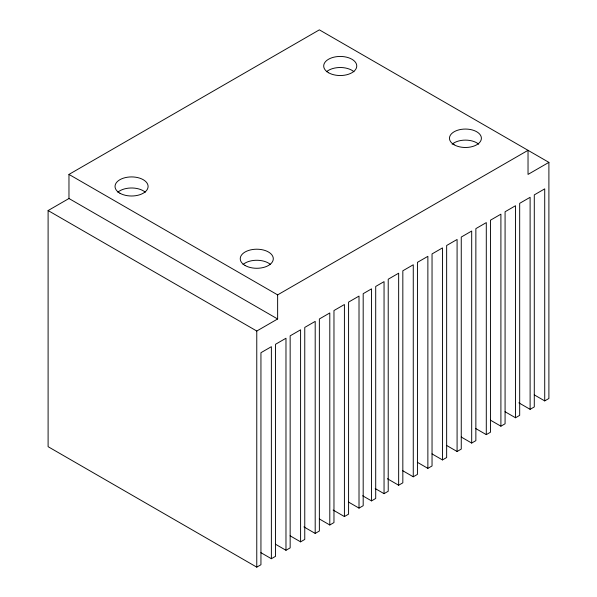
<?xml version="1.0" encoding="UTF-8"?>
<svg xmlns="http://www.w3.org/2000/svg" width="597" height="597" viewBox="0 0 597 597"><rect width="100%" height="100%" fill="white"/><g stroke="black" fill="none" stroke-linecap="round" stroke-linejoin="round"><path stroke-width="0.9" d="M548.897 162.369L528.032 174.414L528.032 150.317L277.635 294.881L277.635 318.977L68.968 198.51L68.968 174.414L319.365 29.85L548.897 162.369L548.897 398.49L544.718 400.9L534.248 394.856M544.718 400.9L544.718 188.868L534.285 194.898L534.285 406.923L530.114 409.333L530.114 197.301L519.681 203.331L519.681 415.355L515.509 417.766L515.509 205.734L505.077 211.763L505.077 423.788L500.905 426.198L500.905 214.166L490.473 220.196L490.473 432.221L486.294 434.631L486.294 222.606L475.861 228.629L475.861 440.653L471.69 443.064L471.69 231.039L461.257 237.061L461.257 449.086L457.086 451.496L457.086 239.472L446.653 245.494L446.653 457.526L442.474 459.929L442.474 247.904L432.041 253.926L432.041 465.958L427.87 468.361L427.87 256.337L417.437 262.359L417.437 474.391L413.266 476.794L413.266 264.769L402.833 270.792L402.833 482.824L398.654 485.227L398.654 273.202L388.222 279.224L388.222 491.256L384.05 493.667L384.05 281.635L375.707 286.456L375.707 498.48L371.535 500.89L371.535 288.858L363.185 293.679L363.185 505.711L359.013 508.122L359.013 296.09L348.581 302.112L348.581 514.144L344.409 516.554L344.409 304.522L333.969 310.544L333.969 522.576L329.798 524.987L329.798 312.955L319.365 318.977L319.365 531.009L315.194 533.419L315.194 321.387L304.761 327.41L304.761 539.442L300.589 541.852L300.589 329.82L290.157 335.842L290.157 547.874L285.978 550.285L285.978 338.253L275.545 344.275L275.545 556.307L271.374 558.717L271.374 346.685L260.941 352.708L260.941 564.74L256.77 567.15L48.103 446.683L48.103 210.554L68.968 198.51M48.103 210.554L256.77 331.029L277.635 318.977M518.838 402.826L530.114 409.333M505.032 411.721L515.509 417.766M68.968 174.414L277.635 294.881M490.428 420.154L500.905 426.198M475.824 428.586L486.294 434.631M461.22 437.019L471.69 443.064M446.608 445.452L457.086 451.496M432.004 453.884L442.474 459.929M417.4 462.317L427.87 468.361M402.788 470.749L413.266 476.794M387.378 478.719L398.654 485.227M375.192 488.547L384.05 493.667M362.67 495.779L371.535 500.89M348.536 502.07L359.013 508.122M333.126 510.039L344.409 516.554M319.328 518.942L329.798 524.987M303.91 526.905L315.194 533.419M290.112 535.808L300.589 541.852M275.508 544.24L285.978 550.285M260.904 552.673L271.374 558.717M256.77 331.029L256.77 567.15M117.825 192.227A16.522 9.537 0 0 1 145.31 192.227M243.024 264.508A16.522 9.537 0 0 1 270.508 264.508M326.492 71.752A16.522 9.537 0 0 1 353.976 71.752M452.153 144.213A15.962 9.216 0 0 1 478.704 144.213M119.885 193.204A16.522 9.537 0 0 0 147.534 188.928A16.522 9.537 0 0 0 127.295 177.242A16.522 9.537 0 0 0 119.885 193.204M245.083 265.486A16.522 9.537 0 0 0 272.732 261.21A16.522 9.537 0 0 0 252.494 249.531A16.522 9.537 0 0 0 245.083 265.486M454.145 144.787A15.962 9.216 0 0 0 480.846 140.661A15.962 9.216 0 0 0 461.302 129.37A15.962 9.216 0 0 0 454.145 144.787M328.544 72.737A16.522 9.537 0 0 0 356.193 68.461A16.522 9.537 0 0 0 335.954 56.775A16.522 9.537 0 0 0 328.544 72.737"/></g></svg>
